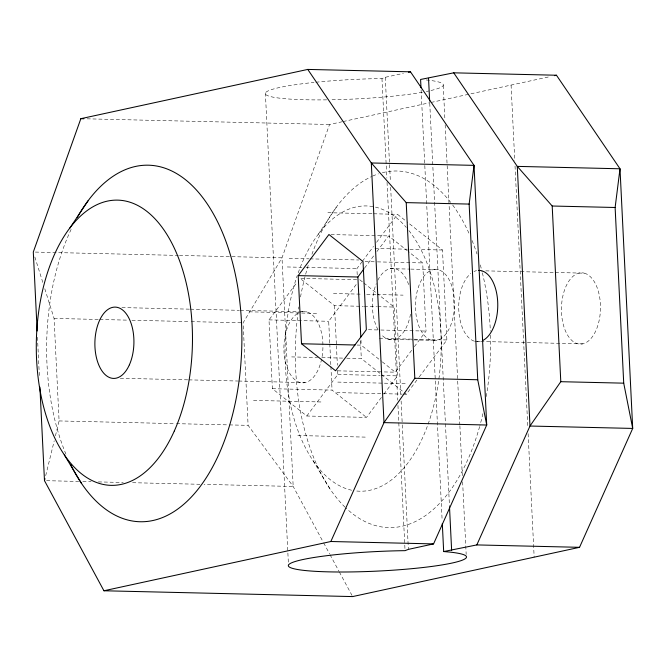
<?xml version="1.0" encoding="UTF-8"?>
<svg xmlns="http://www.w3.org/2000/svg" width="666" height="666" viewBox="0 0 666 666"><rect width="100%" height="100%" fill="white"/><g stroke="black" fill="none" stroke-linecap="round" stroke-linejoin="round"><path stroke-width="0.5" stroke-dasharray="3.33 2.5" d="M45.696 475.674L54.221 440.834M55.436 435.855L59.091 420.929L54.079 318.423L44.464 287.704M342.191 121.745L329.545 124.492L282.001 257.842L243.09 322.835L248.102 425.341L293.182 486.455L323.152 541.974M318.215 234.374L336.83 206.518M381.385 397.469L366.475 417.399L306.793 416.009L272.369 388.703L268.997 319.88L296.953 282.517M357.217 274.792L356.918 268.589L361.838 262.013M362.446 261.197L373.518 246.395M376.598 242.282L397.502 214.327L406.343 221.337M364.635 267.965L374.475 254.812M376.939 251.523L388.619 235.906L407.284 250.707M329.745 342.848L328.688 321.278L357.259 283.075M306.793 416.009L337.845 374.492L337.645 370.379M337.654 370.837L395.288 372.186L411.896 349.983M414.352 346.695L426.04 331.077L422.702 262.937L408.1 251.348M383.866 394.147L397.535 375.882L394.172 307.059L377.356 293.723M403.188 394.147L406.302 394.222L418.606 377.78M419.214 376.956L446.894 339.96L442.49 250.016L407.142 221.978M315.892 82.234A89.161 9.782 -2.8 0 1 381.968 78.563L385.281 77.289L403.421 73.352M343.156 121.537L430.036 102.672M431.052 102.456L550.407 76.54M87.063 118.823L329.545 124.492M327.872 212.704L372.56 213.744M373.601 213.769L397.502 214.327M330.994 234.557L388.619 235.906M374.933 248.435L442.49 250.016M35.373 252.081L178.38 255.419M179.412 255.444L282.001 257.842L293.182 486.455L204.062 484.373M289.144 258.366L308.891 258.833M309.931 258.858L358.783 259.998M365.076 261.588L376.398 261.855M377.422 261.88L422.702 262.937M390.226 268.639L409.69 269.089M410.689 269.106L438.353 269.755A35.664 19.514 -88.7 0 1 449.966 327.098A35.664 19.514 -88.7 0 1 416.65 318.29A35.664 19.514 -88.7 0 1 438.353 269.755M485.755 270.862L554.337 272.469M555.278 272.486L584.332 273.168A35.664 19.514 -88.7 0 1 595.945 330.511A35.664 19.514 -88.7 0 1 562.628 321.703A35.664 19.514 -88.7 0 1 584.332 273.168M287.279 266.966L301.831 267.307M305.985 267.399L356.918 268.589M356.66 279.687L300.058 278.363L334.482 305.669L363.295 306.335M333.45 293.515L362.554 294.189M366.708 294.289L376.065 294.505M377.106 294.53L403.088 295.138M364.327 306.36L376.673 306.651M377.705 306.676L394.172 307.059M121.928 307.575L189.527 309.157M190.468 309.174L239.377 310.323M240.318 310.339L298.576 311.705M299.517 311.721L306.785 311.888M249.167 311.813L318.806 313.436M268.997 319.88L328.688 321.278M54.079 318.423L98.734 319.464M99.775 319.489L127.814 320.146M131.968 320.238L190.126 321.603M191.167 321.628L241.017 322.794M368.406 329.728L379.728 329.995M380.761 330.02L426.04 331.077M379.337 338.378L446.894 339.96M388.594 339.335L413.186 339.91M414.177 339.926L436.721 340.459M474.883 341.35L582.7 343.864M357.093 345.055L361.205 345.155L381.493 361.238M291.675 356.909L317.657 357.517M321.82 357.617L342.607 358.1M346.761 358.2L361.313 358.541L380.594 373.834M337.845 374.492L380.036 375.474M381.069 375.499L397.535 375.882M337.779 382.093L407.417 383.724M120.296 378.271L187.904 379.853M188.836 379.87L237.754 381.019M238.686 381.035L305.153 382.592M272.369 388.703L332.051 390.101L366.475 417.399M336.663 392.59L402.147 394.122M253.505 400.391L323.135 402.023M59.091 420.929L175.408 423.643M176.448 423.668L228.371 424.883M229.412 424.908L248.102 425.341M297.81 435.531L367.441 437.162M46.553 480.694L78.68 481.443M82.825 481.543L91.109 481.734M98.368 481.909L123.235 482.484M132.559 482.708L199.917 484.282M359.748 279.753L362.945 282.301M363.744 282.933L376.556 293.09M382.301 361.888L395.288 372.186M381.402 374.467L406.302 394.222M312.995 460.664L330.311 489.385M323.643 542.882L329.545 553.804M330.036 554.72L338.877 571.095M339.369 572.011L352.139 595.67M34.848 256.984L43.223 283.741M511.072 85.082L514.776 160.822M515.034 166.009L527.822 427.48M528.121 433.699L534.165 557.176M443.231 85.448L444.913 119.689M445.163 124.875L459.831 424.725M459.881 425.765L462.362 476.606M462.62 481.793L466.175 554.42M429.753 103.197L445.387 422.768M445.437 423.809L449.45 505.777M421.095 89.843L442.149 520.429M385.281 77.289L390.409 182.084M390.659 187.271L400.865 395.82M401.115 401.007L402.231 423.834M402.281 424.875L408.375 549.375M381.968 78.563L386.838 178.172M387.038 182.326L397.694 400.208M397.952 405.394L405.053 550.657M360.955 339.985L361.205 345.155M360.456 340.959L361.313 358.541M334.482 305.669L336.388 344.697M336.438 345.729L337.396 365.243M329.795 343.872L330.852 365.443M330.902 366.475L332.051 390.101M265.384 92.982L288.47 565.076M37.471 337.246L39.452 377.772M479.978 341.467A35.664 19.514 -88.7 0 1 459.274 315.509A35.664 19.514 -88.7 0 1 470.862 273.468M473.992 271.503A35.664 19.514 -88.7 0 1 476.515 270.654M426.223 79.962A89.161 9.782 -2.8 0 1 430.045 90.709M428.921 90.959A89.161 9.782 -2.8 0 1 426.29 91.5M422.435 92.233A89.161 9.782 -2.8 0 1 329.67 99.817M326.648 99.858A89.161 9.782 -2.8 0 1 265.518 94.256A89.161 9.782 -2.8 0 1 314.002 82.426M65.942 454.154A178.321 97.569 -88.7 0 1 71.12 229.395M382.342 172.702A178.321 97.569 -88.7 0 1 452.072 204.229M452.672 205.028A178.321 97.569 -88.7 0 1 469.63 234.773M472.069 240.526A178.321 97.569 -88.7 0 1 477.006 254.012M480.319 264.943A178.321 97.569 -88.7 0 1 482.134 271.878M482.384 272.885A178.321 97.569 -88.7 0 1 490.334 331.185M490.467 335.223A178.321 97.569 -88.7 0 1 486.28 396.545M482.917 413.619A178.321 97.569 -88.7 0 1 479.903 425.582M479.628 426.59A178.321 97.569 -88.7 0 1 345.754 507.85M345.005 507.134A178.321 97.569 -88.7 0 1 298.851 306.918M300.516 296.969A178.321 97.569 -88.7 0 1 308.633 264.044M311.929 254.279A178.321 97.569 -88.7 0 1 371.678 176.515M372.635 176.082A178.321 97.569 -88.7 0 1 378.438 173.843M298.218 272.777A142.657 78.055 -88.7 0 1 406.293 227.422M408.882 230.561A142.657 78.055 -88.7 0 1 436.205 394.846A142.657 78.055 -88.7 0 1 355.744 490.917M351.681 490.234A142.657 78.055 -88.7 0 1 297.169 275.766M301.69 311.78A35.664 19.514 -88.7 0 1 321.253 360.756A35.664 19.514 -88.7 0 1 287.779 369.364A35.664 19.514 -88.7 0 1 300.849 311.996M377.822 280.211A35.664 19.514 -88.7 0 1 408.849 285.248M410.497 314.194A35.664 19.514 -88.7 0 1 381.177 334.357M378.022 329.77A35.664 19.514 -88.7 0 1 376.282 283.649"/><path stroke-width="1" d="M420.995 87.77L420.587 79.47L453.737 72.827L556.46 75.233L620.004 168.781L632.7 428.429L579.545 547.319L476.823 544.921L443.673 551.556A89.161 9.782 -2.8 0 1 410.622 568.789A89.161 9.782 -2.8 0 1 288.395 565.933A89.161 9.782 -2.8 0 1 405.053 550.657L408.375 549.375L433.566 543.906L486.721 425.025L477.738 379.753L469.147 204.079L474.025 165.368L410.481 71.82L307.759 69.422L80.844 118.681L33.3 252.031L37.163 331.01M476.823 544.921L529.978 426.032L632.7 428.429L623.717 383.166L615.126 207.492L620.004 168.781L517.282 166.383L453.737 72.827M579.545 547.319L352.63 596.578L103.929 590.767L44.48 480.644L44.972 478.654M103.929 590.767L330.844 541.508L383.999 422.619L414.81 378.28L406.218 202.614L371.303 162.97L307.759 69.422M69.514 228.563L88.128 200.707M560.789 381.693L529.978 426.032L517.282 166.383L552.197 206.019L560.789 381.693L623.717 383.166M298.185 275.616L328.937 234.507L363.02 261.538L366.35 329.678L335.597 370.787L301.515 343.756L298.185 275.616L357.875 277.014L364.019 268.789M408.466 72.253L410.481 71.82M554.437 75.666L556.46 75.233M80.844 118.681L83.949 118.756M406.218 202.614L469.147 204.079M552.197 206.019L615.126 207.492M301.515 343.756L355.028 345.005M414.81 378.28L477.738 379.753M330.844 541.508L433.566 543.906M64.294 454.853L81.61 483.574M428.538 78.297L429.653 101.124M449.5 506.809L451.631 550.391M442.307 523.543L443.673 551.556M357.875 277.014L360.805 336.888M39.91 387.121L44.48 480.644M478.554 270.404A35.664 19.514 -88.7 0 1 497.668 301.373A35.664 19.514 -88.7 0 1 482.5 340.609M77.206 217.591A178.321 97.569 -88.7 0 1 216.134 218.947A178.321 97.569 -88.7 0 1 209.332 472.768A178.321 97.569 -88.7 0 1 70.579 464.427M474.025 165.368L371.303 162.97L383.999 422.619L486.721 425.025L474.025 165.368M174.317 430.969A142.657 78.055 -88.7 0 0 127.855 201.598A142.657 78.055 -88.7 0 0 41.059 395.737A142.657 78.055 -88.7 0 0 174.317 430.969M129.387 364.818A35.664 19.514 -88.7 0 0 117.774 307.476A35.664 19.514 -88.7 0 0 96.071 356.01A35.664 19.514 -88.7 0 0 129.387 364.818"/></g></svg>
